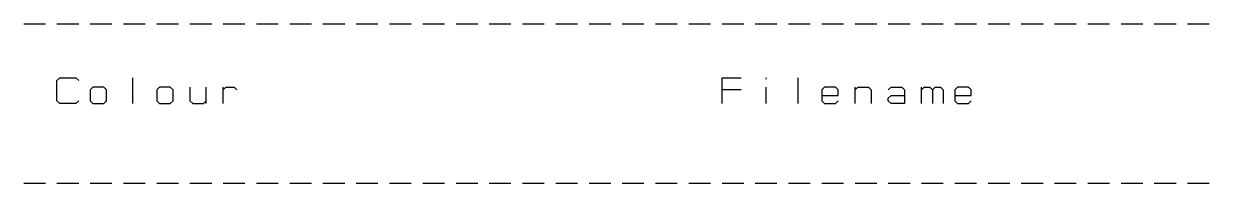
# Model space of a CAD drawing. Extents: x 0 to 291, y 0 to 144.
# Drawn here: x 182.43 to 212.13, y 42.17 to 46.17 of the extents above; entities that cross this region are included whole.
import ezdxf

# ---------------------------------------------------------------- set-up
doc = ezdxf.new("R2010")
doc.units = 0

msp = doc.modelspace()

# ---------------------------------------------------------------- linework, layer by layer
at = {"layer": 'StackupLayer'}
for p, q in [((182.427, 46.17), (182.971, 46.17)), ((183.26, 46.17), (183.804, 46.17)), ((184.093, 46.17), (184.637, 46.17)), ((184.926, 46.17), (185.47, 46.17)), ((185.759, 46.17), (186.303, 46.17)), ((186.592, 46.17), (187.136, 46.17)), ((187.425, 46.17), (187.969, 46.17)), ((188.258, 46.17), (188.802, 46.17)), ((189.091, 46.17), (189.635, 46.17)), ((189.924, 46.17), (190.468, 46.17)), ((190.757, 46.17), (191.301, 46.17)), ((191.59, 46.17), (192.134, 46.17)), ((192.423, 46.17), (192.967, 46.17)), ((193.256, 46.17), (193.8, 46.17)), ((194.089, 46.17), (194.633, 46.17)), ((194.922, 46.17), (195.466, 46.17)), ((195.755, 46.17), (196.299, 46.17)), ((196.588, 46.17), (197.132, 46.17)), ((197.421, 46.17), (197.965, 46.17)), ((198.254, 46.17), (198.798, 46.17)), ((199.087, 46.17), (199.631, 46.17)), ((199.92, 46.17), (200.464, 46.17)), ((200.753, 46.17), (201.297, 46.17)), ((201.586, 46.17), (202.13, 46.17)), ((202.419, 46.17), (202.963, 46.17)), ((203.252, 46.17), (203.796, 46.17)), ((204.085, 46.17), (204.629, 46.17)), ((204.918, 46.17), (205.462, 46.17)), ((205.751, 46.17), (206.295, 46.17)), ((206.584, 46.17), (207.128, 46.17)), ((207.417, 46.17), (207.961, 46.17)), ((208.25, 46.17), (208.794, 46.17)), ((209.083, 46.17), (209.627, 46.17)), ((209.916, 46.17), (210.46, 46.17)), ((210.749, 46.17), (211.293, 46.17)), ((211.582, 46.17), (212.126, 46.17)), ((183.26, 44.748), (183.328, 44.816)), ((183.26, 44.238), (183.26, 44.748)), ((183.328, 44.816), (183.736, 44.816)), ((183.736, 44.816), (183.804, 44.748)), ((184.161, 44.578), (184.093, 44.51)), ((184.433, 44.578), (184.161, 44.578)), ((184.501, 44.51), (184.433, 44.578)), ((185.164, 44.17), (185.164, 44.816)), ((185.827, 44.578), (185.759, 44.51)), ((186.099, 44.578), (185.827, 44.578)), ((186.167, 44.51), (186.099, 44.578)), ((186.592, 44.578), (186.592, 44.238)), ((187, 44.17), (187, 44.578)), ((187.425, 44.17), (187.425, 44.578)), ((187.425, 44.51), (187.493, 44.578)), ((187.493, 44.578), (187.697, 44.578)), ((187.697, 44.578), (187.765, 44.51)), ((199.92, 44.17), (199.92, 44.816)), ((199.92, 44.816), (200.396, 44.816)), ((201.025, 44.782), (201.025, 44.816)), ((201.025, 44.17), (201.025, 44.578)), ((201.824, 44.17), (201.824, 44.816)), ((202.487, 44.578), (202.419, 44.51)), ((202.759, 44.578), (202.487, 44.578)), ((202.827, 44.51), (202.759, 44.578)), ((203.252, 44.17), (203.252, 44.578)), ((203.252, 44.51), (203.32, 44.578)), ((203.32, 44.578), (203.592, 44.578)), ((203.592, 44.578), (203.66, 44.51)), ((204.085, 44.51), (204.153, 44.578)), ((204.153, 44.578), (204.425, 44.578)), ((204.425, 44.578), (204.493, 44.51)), ((204.918, 44.17), (204.918, 44.578)), ((204.918, 44.51), (204.986, 44.578)), ((204.986, 44.578), (205.122, 44.578)), ((205.122, 44.578), (205.19, 44.51)), ((205.19, 44.51), (205.258, 44.578)), ((205.258, 44.578), (205.394, 44.578)), ((205.394, 44.578), (205.462, 44.51)), ((205.819, 44.578), (205.751, 44.51)), ((206.091, 44.578), (205.819, 44.578)), ((206.159, 44.51), (206.091, 44.578)), ((184.093, 44.51), (184.093, 44.238)), ((184.501, 44.238), (184.501, 44.51)), ((185.759, 44.51), (185.759, 44.238)), ((186.167, 44.238), (186.167, 44.51)), ((200.396, 44.51), (199.92, 44.51)), ((202.419, 44.51), (202.419, 44.238)), ((202.419, 44.374), (202.827, 44.374)), ((202.827, 44.374), (202.827, 44.51)), ((203.66, 44.51), (203.66, 44.17)), ((204.085, 44.306), (204.153, 44.374)), ((204.085, 44.238), (204.085, 44.306)), ((204.153, 44.374), (204.493, 44.374)), ((204.493, 44.51), (204.493, 44.17)), ((205.19, 44.51), (205.19, 44.17)), ((205.462, 44.51), (205.462, 44.17)), ((205.751, 44.51), (205.751, 44.238)), ((205.751, 44.374), (206.159, 44.374)), ((206.159, 44.374), (206.159, 44.51)), ((183.328, 44.17), (183.26, 44.238)), ((183.736, 44.17), (183.328, 44.17)), ((183.804, 44.238), (183.736, 44.17)), ((184.093, 44.238), (184.161, 44.17)), ((184.161, 44.17), (184.433, 44.17)), ((184.433, 44.17), (184.501, 44.238)), ((185.759, 44.238), (185.827, 44.17)), ((185.827, 44.17), (186.099, 44.17)), ((186.099, 44.17), (186.167, 44.238)), ((186.592, 44.238), (186.66, 44.17)), ((186.66, 44.17), (186.932, 44.17)), ((186.932, 44.17), (187, 44.238)), ((202.419, 44.238), (202.487, 44.17)), ((202.487, 44.17), (202.759, 44.17)), ((202.759, 44.17), (202.827, 44.238)), ((204.153, 44.17), (204.085, 44.238)), ((204.493, 44.17), (204.153, 44.17)), ((204.493, 44.238), (204.493, 44.17)), ((205.751, 44.238), (205.819, 44.17)), ((205.819, 44.17), (206.091, 44.17)), ((206.091, 44.17), (206.159, 44.238)), ((182.427, 42.17), (182.971, 42.17)), ((183.26, 42.17), (183.804, 42.17)), ((184.093, 42.17), (184.637, 42.17)), ((184.926, 42.17), (185.47, 42.17)), ((185.759, 42.17), (186.303, 42.17)), ((186.592, 42.17), (187.136, 42.17)), ((187.425, 42.17), (187.969, 42.17)), ((188.258, 42.17), (188.802, 42.17)), ((189.091, 42.17), (189.635, 42.17)), ((189.924, 42.17), (190.468, 42.17)), ((190.757, 42.17), (191.301, 42.17)), ((191.59, 42.17), (192.134, 42.17)), ((192.423, 42.17), (192.967, 42.17)), ((193.256, 42.17), (193.8, 42.17)), ((194.089, 42.17), (194.633, 42.17)), ((194.922, 42.17), (195.466, 42.17)), ((195.755, 42.17), (196.299, 42.17)), ((196.588, 42.17), (197.132, 42.17)), ((197.421, 42.17), (197.965, 42.17)), ((198.254, 42.17), (198.798, 42.17)), ((199.087, 42.17), (199.631, 42.17)), ((199.92, 42.17), (200.464, 42.17)), ((200.753, 42.17), (201.297, 42.17)), ((201.586, 42.17), (202.13, 42.17)), ((202.419, 42.17), (202.963, 42.17)), ((203.252, 42.17), (203.796, 42.17)), ((204.085, 42.17), (204.629, 42.17)), ((204.918, 42.17), (205.462, 42.17)), ((205.751, 42.17), (206.295, 42.17)), ((206.584, 42.17), (207.128, 42.17)), ((207.417, 42.17), (207.961, 42.17)), ((208.25, 42.17), (208.794, 42.17)), ((209.083, 42.17), (209.627, 42.17)), ((209.916, 42.17), (210.46, 42.17)), ((210.749, 42.17), (211.293, 42.17)), ((211.582, 42.17), (212.126, 42.17))]:
    msp.add_line(p, q, dxfattribs=at)

doc.saveas('drawing.dxf')
